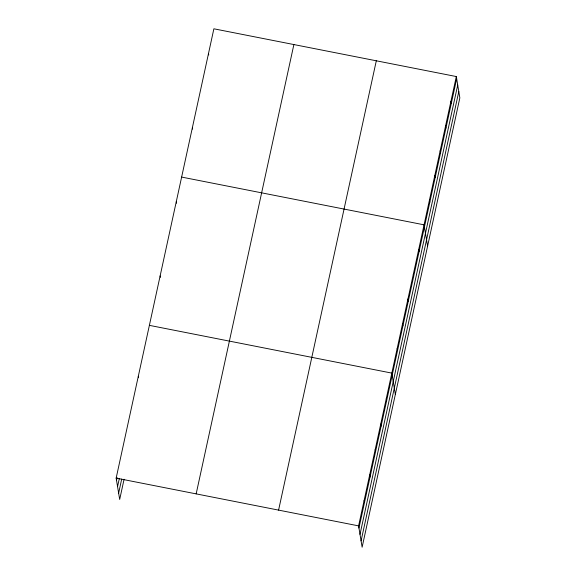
<?xml version="1.0" encoding="UTF-8"?>
<svg xmlns="http://www.w3.org/2000/svg" width="576" height="576" viewBox="0 0 576 576"><rect width="100%" height="100%" fill="white"/><g stroke="black" fill="none" stroke-linecap="round" stroke-linejoin="round"><path stroke-width="0.86" d="M124.078 479.254L119.686 499.45L116.158 478.123L213.876 28.8L456.314 76.55L459.842 97.877L362.124 547.2L358.596 525.874L456.314 76.55M116.518 480.29L117.086 477.655M117.562 486.612L119.282 478.714M118.642 493.128L121.694 479.081M196.164 493.877L293.882 44.561M278.59 510.113L376.308 60.79M358.949 528.041L456.674 78.718M360 534.362L457.718 85.039M361.08 540.878L458.798 91.555M181.627 177.077L424.066 224.827L427.594 246.154M149.378 325.354L391.817 373.104L395.352 394.43M116.158 478.123L358.596 525.874M450.936 101.261L451.296 103.435M445.565 125.978L445.925 128.146M440.186 150.689L440.546 152.856M434.815 175.399L435.175 177.574M429.437 200.117L429.797 202.284M418.687 249.538L419.047 251.712M413.316 274.255L413.676 276.422M407.945 298.966L408.298 301.133M402.566 323.676L402.926 325.843M397.195 348.386L397.548 350.561M386.28 398.563L386.64 400.73M380.743 424.022L381.103 426.197M375.206 449.489L375.566 451.656M369.67 474.948L370.03 477.115M364.133 500.407L364.493 502.582M208.505 53.51L208.742 54.958M192.377 127.649L192.614 129.096M176.256 201.787L176.494 203.234M160.128 275.926L160.373 277.373M138.305 376.272L138.542 377.719"/></g></svg>
